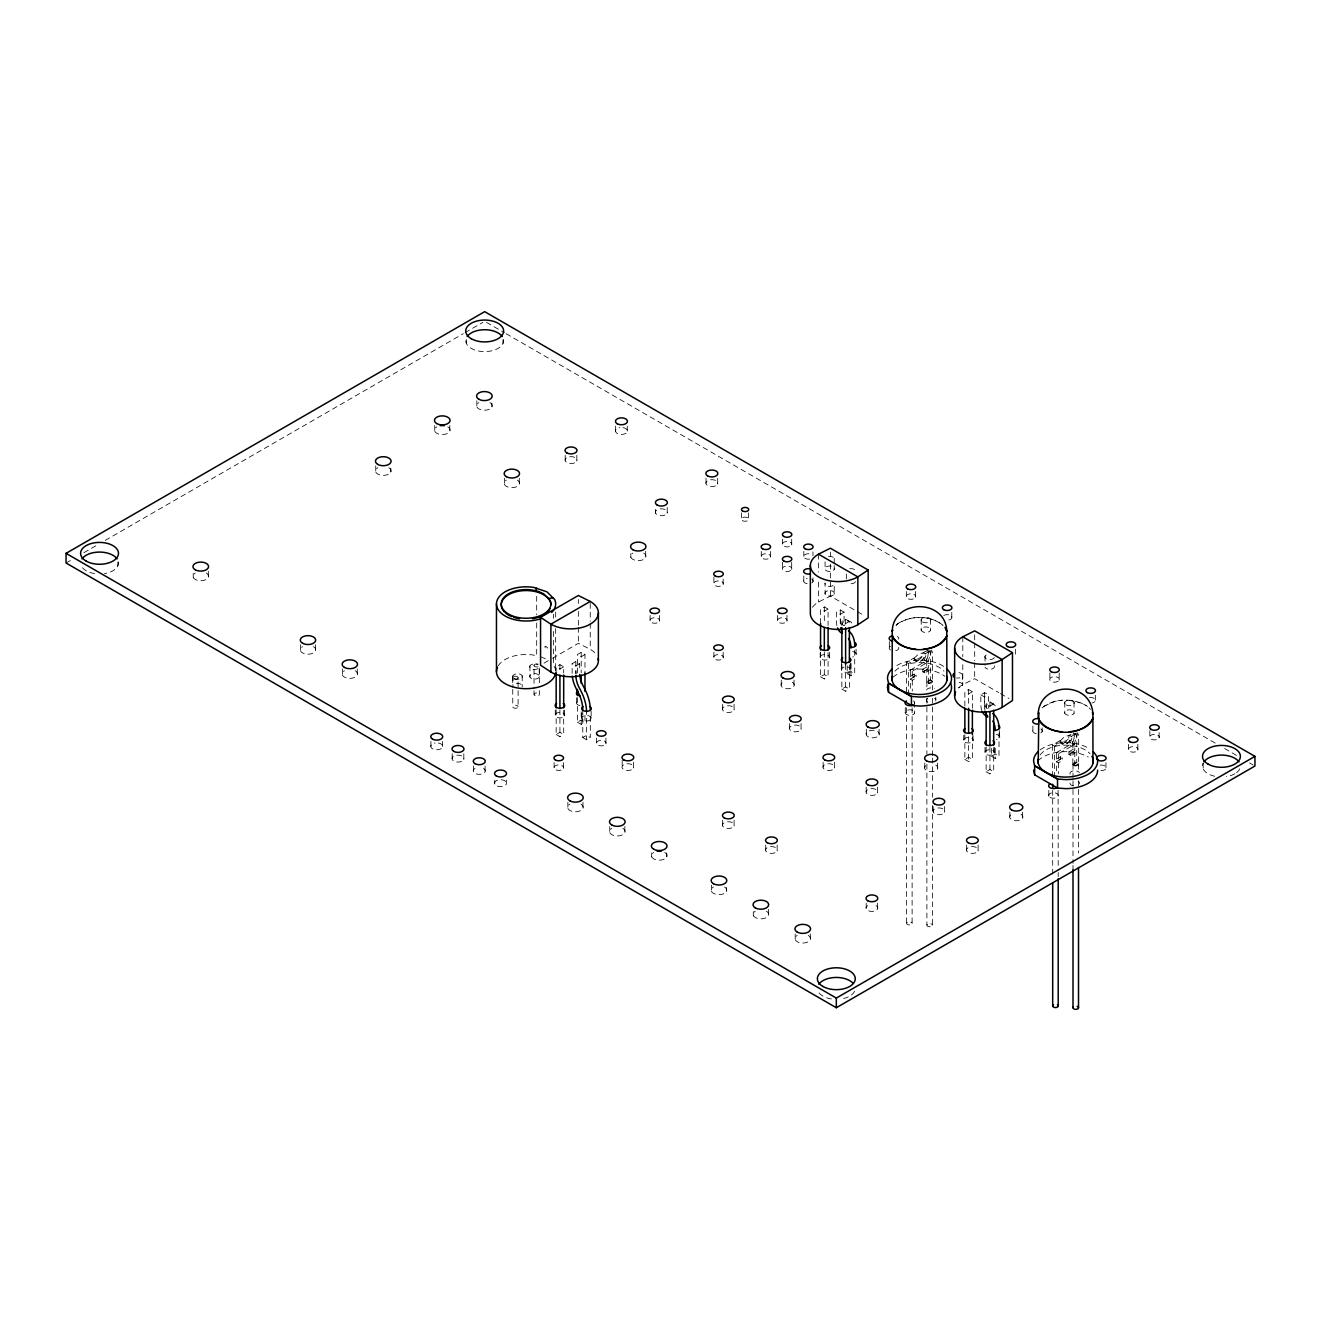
<?xml version="1.0" encoding="UTF-8"?>
<svg xmlns="http://www.w3.org/2000/svg" width="1321" height="1321" viewBox="0 0 1321 1321"><rect width="100%" height="100%" fill="white"/><g stroke="black" fill="none" stroke-linecap="round" stroke-linejoin="round"><path stroke-width="0.75" stroke-dasharray="5 3.75" d="M913.967 658.37L918.888 653.829L923.627 652.805L925.047 653.614C926.219 659.41 915.486 666.395 913.967 658.37L918.376 658.783L924.964 654.407M1060.069 740.965L1064.99 736.408L1069.713 735.384L1071.133 736.21C1072.305 741.989 1061.589 748.99 1060.069 740.965L1062.844 741.725L1066.212 740.751L1071.067 736.986M910.334 670.077L923.61 662.415L927.507 650.246L929.472 651.369L925.559 663.555L912.283 671.217L910.334 670.077L910.334 676.402L912.283 677.524L916.196 675.262L916.196 677.97L912.283 680.232L910.334 679.11L910.334 691.725M928.68 670.754L926.731 669.631L926.731 682.263L928.68 683.386L928.68 670.754L924.783 673.016L922.834 671.894L922.834 669.186L924.783 670.308L928.68 668.063L928.68 661.738L925.955 661.061L929.29 650.626M927.903 662.201L931.8 650.015M1056.42 752.673L1069.696 745.011L1073.61 732.841L1075.558 733.964L1071.661 746.134L1058.385 753.796L1056.42 752.673L1056.42 758.981L1058.385 760.103L1062.282 757.858L1062.282 760.566L1058.385 762.811L1056.42 761.689L1056.42 774.321M1074.782 753.35L1072.834 752.227L1072.834 764.842L1074.782 765.965L1074.782 753.35L1070.869 755.595L1068.92 754.473L1068.92 751.765L1070.869 752.904L1074.782 750.642L1074.782 744.334L1072.041 743.657L1075.393 733.221M1073.99 744.78L1077.903 732.61M1042.12 707.907C1054.075 697.934 1072.834 697.917 1086.011 705.48M66.05 563.01L71.4 559.922M83.867 552.723L98.117 544.5M105.234 540.388L463.308 333.668M465.075 332.644L482.892 322.357M543.988 663.175L550.857 659.212M552.574 658.221L578.35 643.344L590.239 649.305A27.824 16.067 0 0 1 596.266 654.522M556.158 672.967L556.158 666.808L559.922 664.645L563.687 666.808L563.687 672.967M577.442 672.983L577.442 654.522L581.207 652.343L584.972 654.522L584.972 672.983M563.687 666.808L559.922 668.987L556.158 666.808M584.972 654.522L581.207 656.702L577.442 654.522M572.142 673.413L572.092 663.72L575.857 661.54L579.671 663.736L579.671 671.415M579.671 663.736L575.906 665.916L572.092 663.72M556.158 709.872L556.158 734.493L559.922 732.313L563.687 734.493L563.687 709.872M577.442 697.587L577.442 722.191L581.207 720.011L584.972 722.191L584.972 713.984M556.158 734.493L559.922 736.656L563.687 734.493M577.442 722.191L581.207 724.37L584.972 722.191M582.776 709.74L582.776 737.564L586.541 735.384L590.305 737.564L590.305 713.654M582.776 737.564L586.541 739.727L590.305 737.564M820.556 623.446L820.556 609.08L824.321 606.917L828.085 609.08L828.085 625.494M828.085 609.08L824.321 611.26L820.556 609.08M836.887 625.642A24.736 14.283 -60 0 1 836.54 621.828L836.507 612.184L840.305 609.988L844.069 612.151L844.102 622.868A19.402 11.212 -60 0 0 844.565 625.725M844.069 612.151L840.272 614.348L836.507 612.184M841.857 625.477L841.857 621.382L845.622 619.202L849.386 621.382L849.386 625.477M849.386 621.382L845.622 623.562L841.857 621.382M820.556 652.145L820.556 676.765L824.321 674.585L828.085 676.765L828.085 652.145M820.556 676.765L824.321 678.944L828.085 676.765M847.174 665.751L847.174 673.693L850.939 671.514L854.704 673.693L854.704 649.8M847.174 673.693L850.939 675.873L854.704 673.693M841.857 664.446L841.857 689.05L845.622 686.87L849.386 689.05L849.386 664.446M841.857 689.05L845.622 691.23L849.386 689.05M906.421 692.006L906.421 662.415L914 658.04L914.281 659.509C917.847 663.406 923.197 656.537 923.065 652.822L927.507 650.246M906.421 662.415L908.386 663.555L915.965 659.179L916.229 660.632C919.796 664.529 925.162 657.676 925.014 653.945L929.472 651.369M925.955 661.061L928.68 661.738M910.334 676.402L914.231 674.139L916.196 675.262M922.834 669.186L926.731 666.923L928.68 668.063M910.334 679.11L914.231 676.847L916.196 677.97M922.834 671.894L926.731 669.631M926.731 682.263L930.645 680.001L932.593 681.124L932.593 651.55M928.68 683.386L932.593 681.124M964.858 706.075L964.858 691.725L968.623 689.545L972.388 691.725L972.388 708.122M972.388 691.725L968.623 693.888L964.858 691.725M981.8 710.516A24.736 14.283 -60 0 1 980.843 704.456L980.809 694.813L984.607 692.617L988.372 694.796L988.405 705.497A19.402 11.212 -60 0 0 988.868 708.353M980.809 694.813L984.574 696.993L988.372 694.796M986.143 708.122L986.143 704.01L989.924 701.831L993.689 704.01L993.689 708.122M993.689 704.01L989.924 706.19L986.143 704.01M1043.706 706.339L1055.033 701.319L1062.001 700.229M964.858 734.79L964.858 759.393L968.623 757.214L972.388 759.393L972.388 736.837M964.858 759.393L968.623 761.573L972.388 759.393M991.477 748.38L991.477 756.322L995.241 754.159L999.006 756.322L999.006 732.428M991.477 756.322L995.241 758.502L999.006 756.322M986.143 747.075L986.143 771.695L989.924 769.516L993.689 771.695L993.689 747.075M986.143 771.695L989.924 773.858L993.689 771.695M1052.523 776.566L1052.523 745.011L1060.102 740.635L1060.367 742.088C1063.933 745.985 1069.3 739.133 1069.151 735.401L1073.61 732.841M1052.523 745.011L1054.472 746.134L1062.051 741.758L1062.332 743.228C1065.898 747.125 1071.248 740.255 1071.1 736.524L1075.558 733.964M1072.041 743.657L1074.782 744.334M1056.42 758.981L1060.334 756.735L1062.282 757.858M1068.92 751.765L1072.834 749.519L1074.782 750.642M1056.42 761.689L1060.334 759.426L1062.282 760.566M1068.92 754.473L1072.834 752.227M1072.834 764.842L1076.731 762.597L1078.679 763.72L1078.679 734.129M1074.782 765.965L1078.679 763.72M812.465 607.231A27.824 16.067 0 0 1 818.492 602.029L830.381 596.052L864.743 615.9M958.369 687.993A27.824 16.067 0 0 1 962.794 684.658L974.683 678.697L998.726 692.584M1069.201 700.229L1082.411 703.399L1087.513 706.339M540.867 656.801L546.993 659.509M486.458 322.357L504.341 332.677M506.125 333.701L1215.634 743.343M1224.567 748.495L1238.867 756.751M1249.583 762.944L1253.167 765.008M1000.443 693.575L1009.029 698.528M1069.696 745.011L1071.661 746.134M923.61 662.415L925.559 663.555M547.769 648.099C543.856 643.211 544.12 649.09 547.769 649.816M1089.082 707.907L1090.502 709.327M575.857 671.134L575.906 671.233A24.736 14.283 60 0 0 576.055 674.007M840.305 619.582L840.338 620.688A19.402 11.212 -60 0 0 841.774 625.939M1203.167 763.059L1203.167 768.872M1159.128 732.544L1159.128 737.845A4.805 2.774 0 0 1 1151.086 739.1A4.805 2.774 0 0 1 1153.233 734.443A4.805 2.774 0 0 1 1159.128 737.845M1149.831 730.612L1149.831 737.845M1137.86 744.334L1137.86 750.13A4.805 2.774 0 0 1 1129.818 751.368A4.805 2.774 0 0 1 1131.965 746.728A4.805 2.774 0 0 1 1137.86 750.13M1128.563 744.334L1128.563 750.13M1105.958 762.745L1105.958 768.541M1095.324 695.209L1095.324 701.022M1078.514 764.281L1078.514 772.537M1078.514 780.794L1078.514 853.003M1076.731 733.006L1076.731 762.597M1074.056 702.194L1074.056 713.29A4.805 2.774 0 0 1 1066.014 714.545A4.805 2.774 0 0 1 1068.177 709.889A4.805 2.774 0 0 1 1074.056 713.29M1072.999 764.281L1072.999 778.73M1072.999 780.794L1072.999 863.323M1072.999 865.387L1072.999 869.515M1072.834 743.211L1072.834 749.519M1070.869 752.904L1070.869 755.595M1064.776 702.194L1064.776 713.29M1060.334 756.735L1060.334 759.426M1059.178 672.901L1059.178 680.15A4.805 2.774 0 0 1 1051.136 681.388A4.805 2.774 0 0 1 1053.283 676.748A4.805 2.774 0 0 1 1059.178 680.15M1058.385 753.796L1058.385 760.103M1058.385 762.811L1058.385 773.644M1058.104 790.371L1058.204 870.44M1058.204 872.504L1058.204 876.599M1054.472 746.134L1054.472 777.689M1052.688 790.371L1052.688 874.552M1049.881 672.901L1049.881 680.15M1048.824 790.371L1048.824 796.167M1042.153 727.838L1042.153 731.702M1032.873 725.906L1032.873 731.702M1022.636 812.085L1022.636 817.93M1015.568 649.172L1015.568 654.968A4.805 2.774 0 0 0 1015.568 653.532M1009.855 812.085L1009.855 817.93M999.634 730.612L999.634 737.845M995.241 748.181L995.241 758.502M994.317 747.389L994.317 753.201A4.805 2.774 0 0 1 986.275 754.44A4.805 2.774 0 0 1 988.422 749.8A4.805 2.774 0 0 1 994.317 753.201M989.924 701.831L989.924 707.99M989.924 747.207L989.924 773.858M985.02 656.141L985.02 665.322M985.02 747.389L985.02 753.201M984.607 692.617L984.64 703.317A19.402 11.212 -60 0 0 986.077 708.568M984.574 696.993L984.607 706.636A24.736 14.283 -60 0 0 984.954 710.45M978.101 845.077L978.101 850.889A5.928 3.418 0 0 1 968.194 852.425A5.928 3.418 0 0 1 970.852 846.695A5.928 3.418 0 0 1 978.101 850.889M974.683 634.823L974.683 640.801M974.683 642.799L974.683 660.748M974.683 662.746L974.683 678.697M973.049 735.615L973.049 740.916A4.805 2.774 0 0 1 965.007 742.171A4.805 2.774 0 0 1 967.154 737.514A4.805 2.774 0 0 1 973.049 740.916M968.623 689.545L968.623 706.207M968.623 736.705L968.623 761.573M966.658 845.077L966.658 850.889M963.752 735.12L963.752 740.916M962.794 636.805L962.794 656.735M962.794 664.711L962.794 684.658M962.415 674.569L962.415 685.665M951.781 612.333L951.781 618.145M944.598 806.421L944.598 812.217A5.928 3.418 0 0 1 934.707 813.753A5.928 3.418 0 0 1 937.349 808.023A5.928 3.418 0 0 1 944.598 812.217M937.58 762.977L937.58 768.822M935.829 697.141L935.829 701.022M933.171 806.586L933.171 812.217M932.428 681.702A2.758 1.602 0 0 1 928.283 683.073A2.758 1.602 0 0 1 928.283 680.315A2.758 1.602 0 0 1 932.428 681.702L932.428 689.942M932.428 698.198L932.428 755.975M932.428 758.039L932.428 797.24M932.428 805.496L932.428 925.162A2.758 1.602 0 0 1 928.283 926.549A2.758 1.602 0 0 1 928.283 923.775A2.758 1.602 0 0 1 932.428 925.162M930.512 619.318L930.512 630.414A4.805 2.774 0 0 1 922.471 631.669A4.805 2.774 0 0 1 924.617 627.013A4.805 2.774 0 0 1 930.512 630.414M930.645 650.411L930.645 680.001M926.896 681.702L926.896 689.942M926.896 698.198L926.896 753.911M926.896 764.232L926.896 925.162M926.731 660.616L926.731 666.923M924.783 670.308L924.783 673.016M924.783 762.977L924.783 768.822M921.216 619.318L921.216 630.414M915.618 591.461L915.618 597.274A4.805 2.774 0 0 1 907.577 598.512A4.805 2.774 0 0 1 909.74 593.872A4.805 2.774 0 0 1 915.618 597.274M914.561 702.194L914.561 713.29A4.805 2.774 0 0 1 906.52 714.545A4.805 2.774 0 0 1 908.666 709.889A4.805 2.774 0 0 1 914.561 713.29M914.231 674.139L914.231 676.847M912.283 671.217L912.283 677.524M912.283 680.232L912.283 691.048M912.117 707.792L912.117 923.362A2.758 1.602 0 0 1 907.973 924.733A2.758 1.602 0 0 1 907.973 921.975A2.758 1.602 0 0 1 912.117 923.362M908.386 663.555L908.386 695.11M906.602 707.792L906.602 923.362M906.338 591.461L906.338 597.274M905.281 707.495L905.281 713.29M889.33 641.593L889.33 648.842M879.092 729.209L879.092 735.054A6.622 3.814 0 0 1 868.029 736.771A6.622 3.814 0 0 1 870.985 730.364A6.622 3.814 0 0 1 879.092 735.054M877.623 787.085L877.623 792.881A5.928 3.418 0 0 1 867.715 794.416A5.928 3.418 0 0 1 870.374 788.687A5.928 3.418 0 0 1 877.623 792.881M877.623 903.085L877.623 908.898M866.312 729.209L866.312 735.054M866.196 787.085L866.196 792.881M866.196 903.085L866.196 908.898M856.074 649.172L856.074 654.968M850.939 663.555L850.939 675.873M850.757 663.076L850.757 670.325A4.805 2.774 0 0 1 842.715 671.563A4.805 2.774 0 0 1 844.879 666.923A4.805 2.774 0 0 1 850.757 670.325M846.348 574.008L846.348 580.332M845.622 619.202L845.622 625.361M845.622 664.562L845.622 691.23M841.477 663.076L841.477 670.325M840.305 609.988L840.272 623.941A24.736 14.283 -60 0 0 840.354 625.328M834.542 762.2L834.542 768.013A5.928 3.418 0 0 1 824.651 769.549A5.928 3.418 0 0 1 827.293 763.819A5.928 3.418 0 0 1 834.542 768.013M834.228 558.37L834.228 564.183M834.228 565.586L834.228 569.467A4.739 2.741 0 0 1 826.302 570.689A4.739 2.741 0 0 1 828.432 566.115A4.739 2.741 0 0 1 834.228 569.467M834.228 594.021A4.739 2.741 0 0 0 828.432 590.669A4.739 2.741 0 0 0 826.302 595.243A4.739 2.741 0 0 0 834.228 594.021L834.228 584.344A4.739 2.741 0 0 1 828.432 586.276A4.739 2.741 0 0 1 825.08 582.941L825.08 594.021M830.381 552.195L830.381 556.174M830.381 564.15L830.381 596.052M829.489 652.244L829.489 658.04A4.805 2.774 0 0 1 821.447 659.295A4.805 2.774 0 0 1 823.61 654.638A4.805 2.774 0 0 1 829.489 658.04M825.08 561.722L825.08 569.467M824.321 606.917L824.321 623.562M824.321 652.029L824.321 678.944M823.115 762.2L823.115 768.013M820.209 652.244L820.209 658.04M818.492 554.176L818.492 572.109M818.492 582.082L818.492 602.029M812.96 551.897L812.96 555.761M812.96 577.871L812.96 581.735M810.301 933.914L810.301 939.726M803.812 551.385L803.812 557.181M803.812 575.939L803.812 581.735M801.054 723.545L801.054 729.341A5.928 3.418 0 0 1 791.147 730.876A5.928 3.418 0 0 1 793.805 725.146A5.928 3.418 0 0 1 801.054 729.341M795.209 933.914L795.209 939.726M794.037 680.1L794.037 685.946M791.692 539.1L791.692 544.913A4.739 2.741 0 0 1 783.766 546.134A4.739 2.741 0 0 1 785.896 541.56A4.739 2.741 0 0 1 791.692 544.913M791.692 562.251L791.692 569.467A4.739 2.741 0 0 1 783.766 570.689A4.739 2.741 0 0 1 785.896 566.115A4.739 2.741 0 0 1 791.692 569.467M789.628 723.545L789.628 729.341M786.969 615.404L786.969 621.217A4.805 2.774 0 0 1 778.928 622.455A4.805 2.774 0 0 1 781.074 617.815A4.805 2.774 0 0 1 786.969 621.217M782.544 539.1L782.544 544.913M782.544 562.251L782.544 569.467M781.239 680.1L781.239 685.946M777.673 615.404L777.673 621.217M777.161 845.077L777.161 850.889A5.928 3.418 0 0 1 767.253 852.425A5.928 3.418 0 0 1 769.912 846.695A5.928 3.418 0 0 1 777.161 850.889M770.424 551.385L770.424 557.181A4.739 2.741 0 0 1 762.498 558.403A4.739 2.741 0 0 1 764.628 553.829A4.739 2.741 0 0 1 770.424 557.181M768.409 909.327L768.409 915.536M765.718 845.077L765.718 850.889M761.276 551.385L761.276 557.181M753.317 911.672L753.317 915.536M748.594 512.862L748.594 519.731A3.616 2.081 0 0 1 742.551 520.672A3.616 2.081 0 0 1 744.169 517.188A3.616 2.081 0 0 1 748.594 519.731M741.609 512.862L741.609 519.731M734.08 704.209L734.08 710.004A5.928 3.418 0 0 1 724.172 711.54A5.928 3.418 0 0 1 726.831 705.81A5.928 3.418 0 0 1 734.08 710.004M734.08 820.209L734.08 826.021A5.928 3.418 0 0 1 724.172 827.54A5.928 3.418 0 0 1 726.831 821.827A5.928 3.418 0 0 1 734.08 826.021M726.517 887.481L726.517 891.345M723.165 579.077L723.165 584.377A4.805 2.774 0 0 1 715.123 585.616A4.805 2.774 0 0 1 717.27 580.976A4.805 2.774 0 0 1 723.165 584.377M723.165 652.244L723.165 658.04A4.805 2.774 0 0 1 715.123 659.295A4.805 2.774 0 0 1 717.27 654.638A4.805 2.774 0 0 1 723.165 658.04M722.637 704.209L722.637 710.004M722.637 820.209L722.637 826.021M717.666 478.252L717.666 484.047A6.011 3.468 0 0 1 707.594 485.6A6.011 3.468 0 0 1 710.285 479.787A6.011 3.468 0 0 1 717.666 484.047M713.885 577.145L713.885 584.377M713.885 652.244L713.885 658.04M711.425 885.136L711.425 891.345M706.041 478.252L706.041 484.047M667.204 507.38L667.204 513.175A6.011 3.468 0 0 1 657.148 514.728A6.011 3.468 0 0 1 659.84 508.915A6.011 3.468 0 0 1 667.204 513.175M666.758 852.97L666.758 856.85M659.361 615.404L659.361 621.217A4.805 2.774 0 0 1 651.319 622.455A4.805 2.774 0 0 1 653.482 617.815A4.805 2.774 0 0 1 659.361 621.217M655.579 509.312L655.579 513.175M651.666 852.97L651.666 856.85M650.081 615.404L650.081 621.217M645.705 551.204L645.705 557.379M633.601 762.2L633.601 768.013A5.928 3.418 0 0 1 623.71 769.549A5.928 3.418 0 0 1 626.352 763.819A5.928 3.418 0 0 1 633.601 768.013M630.844 553.516L630.844 557.379M627.277 426.056L627.277 431.868M624.866 826.451L624.866 832.659M622.174 760.269L622.174 768.013M615.652 426.056L615.652 431.868M609.774 826.451L609.774 832.659M605.926 738.026L605.926 743.839A4.805 2.774 0 0 1 597.885 745.077A4.805 2.774 0 0 1 600.048 740.437A4.805 2.774 0 0 1 605.926 743.839M596.646 738.026L596.646 743.839M591.148 711.193L591.148 718.938A4.805 2.774 0 0 1 583.106 720.176A4.805 2.774 0 0 1 585.269 715.536A4.805 2.774 0 0 1 591.148 718.938M590.239 603.449L590.239 621.398M590.239 623.38L590.239 649.305M586.541 709.559L586.541 739.727M582.974 802.26L582.974 808.469M581.867 713.142L581.867 718.938M581.207 652.343L581.207 672.851M581.207 711.821L581.207 724.37M578.35 599.47L578.35 603.466M578.35 611.441L578.35 625.394M578.35 627.392L578.35 643.344M576.831 455.2L576.831 460.996A6.011 3.468 0 0 1 566.759 462.548A6.011 3.468 0 0 1 569.45 456.736A6.011 3.468 0 0 1 576.831 460.996M576.55 697.785L576.55 703.581M575.857 661.54L575.906 673.594M567.865 802.26L567.865 808.469M565.206 455.2L565.206 460.996M564.579 710.071L564.579 715.866A4.805 2.774 0 0 1 556.537 717.105A4.805 2.774 0 0 1 558.684 712.465A4.805 2.774 0 0 1 564.579 715.866M563.407 762.597L563.407 768.393A4.805 2.774 0 0 1 555.365 769.631A4.805 2.774 0 0 1 557.512 764.991A4.805 2.774 0 0 1 563.407 768.393M559.922 664.645L559.922 672.835M559.922 709.757L559.922 736.656M555.662 612.118L555.662 618.278M555.662 628.532L555.662 671.596A29.607 17.09 0 0 0 554.655 667.171L553.433 665.47L553.433 628.548M555.282 710.071L555.282 715.866M554.11 762.597L554.11 768.393M553.433 614.199L553.433 618.294M539.364 669.334L539.364 682.858M539.364 690.602L539.364 694.466A2.659 1.536 0 0 1 535.368 695.787A2.659 1.536 0 0 1 535.368 693.129A2.659 1.536 0 0 1 539.364 694.466M539.216 667.898L539.216 677.079A4.805 2.774 0 0 1 531.174 678.317A4.805 2.774 0 0 1 533.321 673.677A4.805 2.774 0 0 1 539.216 677.079M536.689 596.332L536.689 614.777M536.689 622.984L536.689 655.794L533.717 655.084A29.607 17.09 0 0 0 498.248 665.751M538.027 664.133A2.659 1.536 0 0 0 534.031 665.454L534.031 688.654M534.031 690.602L534.031 694.466M529.919 665.966L529.919 677.079M522.191 675.791L522.191 686.903M519.285 478.219L519.285 484.378M518.096 677.739A2.659 1.536 0 0 1 514.1 679.077A2.659 1.536 0 0 1 514.1 676.402A2.659 1.536 0 0 1 518.096 677.739L518.096 706.735A2.659 1.536 0 0 1 514.1 708.073A2.659 1.536 0 0 1 514.1 705.414A2.659 1.536 0 0 1 518.096 706.735M512.911 675.791L512.911 686.903M512.763 677.739L512.763 687.399M512.763 689.331L512.763 706.735M506.356 780.199L506.356 784.08A6.011 3.468 0 0 1 496.283 785.632A6.011 3.468 0 0 1 498.991 779.819A6.011 3.468 0 0 1 506.356 784.08M504.407 478.219L504.407 484.378M502.971 339.629L502.971 343.493M494.731 780.199L494.731 784.08M491.94 403.054L491.94 406.918M485.088 765.998L485.088 771.794M476.831 400.709L476.831 406.918M473.463 765.998L473.463 771.794M466.379 339.629L466.379 343.493M463.82 753.713L463.82 759.509A6.011 3.468 0 0 1 453.764 761.078A6.011 3.468 0 0 1 456.455 755.265A6.011 3.468 0 0 1 463.82 759.509M452.195 753.713L452.195 759.509M449.817 425.428L449.817 431.224M442.552 741.444L442.552 747.24M434.725 425.428L434.725 431.224M430.927 741.444L430.927 747.24M390.834 468.179L390.834 472.043M375.742 465.851L375.742 472.043M357.264 668.905L357.264 675.081M342.403 668.905L342.403 675.081M315.405 644.747L315.405 650.906M300.544 644.747L300.544 650.906M208.305 571.233L208.305 577.426M193.213 573.562L193.213 577.426M117.833 561.986L117.833 565.85M1037.86 760.896A32.034 18.494 0 0 1 1088.256 757.065M1040.188 749.866A32.034 18.494 0 0 1 1088.256 748.049M1040.089 755.018A27.609 15.935 0 0 1 1064.396 745.193A27.609 15.935 0 0 1 1090.089 753.763M489.909 402.558A7.81 4.508 0 0 1 489.909 408.932A7.81 4.508 0 0 1 478.863 408.932A7.81 4.508 0 0 1 478.863 402.558M447.802 426.865A7.81 4.508 0 0 1 447.802 433.255A7.81 4.508 0 0 1 436.739 433.255A7.81 4.508 0 0 1 436.739 426.865M724.486 886.985A7.81 4.508 0 0 1 724.486 893.359A7.81 4.508 0 0 1 713.439 893.359A7.81 4.508 0 0 1 713.439 886.985M766.395 911.176A7.81 4.508 0 0 1 766.395 917.55A7.81 4.508 0 0 1 755.331 917.55A7.81 4.508 0 0 1 755.331 911.176M808.287 935.367A7.81 4.508 0 0 1 808.287 941.741A7.81 4.508 0 0 1 797.24 941.741A7.81 4.508 0 0 1 797.24 935.367M664.744 852.491A7.81 4.508 0 0 1 664.744 858.865A7.81 4.508 0 0 1 653.68 858.865A7.81 4.508 0 0 1 653.68 852.491M855.496 581.735A4.739 2.741 0 0 1 847.57 582.957M849.684 568.724A4.739 2.741 0 0 1 855.496 572.076M809.608 559.113A4.739 2.741 0 0 1 803.812 555.761A4.739 2.741 0 0 1 811.738 554.539M811.738 579.093A4.739 2.741 0 0 1 811.738 582.957M807.164 583.667A4.739 2.741 0 0 1 803.647 581.025A4.739 2.741 0 0 1 807.164 578.383M828.432 556.438A4.739 2.741 0 0 1 834.228 559.79M876.087 905.595A5.928 3.418 0 0 1 876.087 910.417A5.928 3.418 0 0 1 867.715 910.417A5.928 3.418 0 0 1 867.715 905.595M643.707 553.086A7.695 4.442 0 0 1 643.707 559.361A7.695 4.442 0 0 1 632.825 559.361A7.695 4.442 0 0 1 632.825 553.086M959.013 672.604A4.805 2.774 0 0 1 962.415 676.005A4.805 2.774 0 0 1 956.52 677.97M959.013 682.263A4.805 2.774 0 0 1 962.58 684.955A4.805 2.774 0 0 1 959.013 687.63M1089.429 697.62A4.805 2.774 0 0 1 1095.324 699.585A4.805 2.774 0 0 1 1091.922 702.97M994.317 657.577A4.805 2.774 0 0 1 986.275 658.832A4.805 2.774 0 0 1 988.422 654.176M994.317 665.817A4.805 2.774 0 0 1 990.915 669.219A4.805 2.774 0 0 1 985.02 667.254M1073.494 785.846A4.805 2.774 0 0 1 1070.093 782.461M1078.134 781.206A4.805 2.774 0 0 1 1079.373 783.898M1070.093 774.222A4.805 2.774 0 0 1 1073.494 770.82A4.805 2.774 0 0 1 1079.373 772.785M927.788 702.26A4.805 2.774 0 0 1 927.788 698.33M934.591 698.33A4.805 2.774 0 0 1 935.829 699.585M926.533 689.909A4.805 2.774 0 0 1 934.591 688.67M913.323 700.939A4.805 2.774 0 0 1 914.561 703.631M483.536 768.442A6.011 3.468 0 0 1 483.536 773.346A6.011 3.468 0 0 1 475.015 773.346A6.011 3.468 0 0 1 475.015 768.442M1239.758 768.872A18.94 10.931 0 0 1 1236.456 772.719M1234.854 773.776A18.94 10.931 0 0 1 1226.367 776.599M1214.709 776.253A18.94 10.931 0 0 1 1203.167 763.208M854.621 991.229A18.94 10.931 0 0 1 849.717 996.133M848.28 996.876A18.94 10.931 0 0 1 841.229 998.957M831.421 998.957A18.94 10.931 0 0 1 824.37 996.876M822.933 996.133A18.94 10.931 0 0 1 818.029 991.229M118.411 562.036A18.94 10.931 0 0 1 104.442 573.578M94.633 573.578A18.94 10.931 0 0 1 81.242 565.85M503.549 339.679A18.94 10.931 0 0 1 484.675 351.601A18.94 10.931 0 0 1 465.801 339.679M516.313 683.502A4.805 2.774 0 0 1 522.191 685.467M792.319 682.247A6.622 3.814 0 0 1 792.319 687.647A6.622 3.814 0 0 1 782.957 687.647A6.622 3.814 0 0 1 782.957 682.247M935.862 765.123A6.622 3.814 0 0 1 935.862 770.523A6.622 3.814 0 0 1 926.5 770.523A6.622 3.814 0 0 1 926.5 765.123M1020.935 814.231A6.622 3.814 0 0 1 1020.935 819.647A6.622 3.814 0 0 1 1011.572 819.647A6.622 3.814 0 0 1 1011.572 814.231M388.803 467.7A7.81 4.508 0 0 1 388.803 474.074A7.81 4.508 0 0 1 377.756 474.074A7.81 4.508 0 0 1 377.756 467.7M206.291 573.066A7.81 4.508 0 0 1 206.291 579.457A7.81 4.508 0 0 1 195.244 579.457A7.81 4.508 0 0 1 195.244 573.066M579.952 705.546A4.805 2.774 0 0 1 577.789 700.906M438.308 742.98A6.011 3.468 0 0 1 441.676 748.33A6.011 3.468 0 0 1 431.818 748.33A6.011 3.468 0 0 1 435.187 742.98M943.739 615.454A4.805 2.774 0 0 1 951.781 616.709A4.805 2.774 0 0 1 945.886 620.094M898.61 647.389A4.805 2.774 0 0 1 895.209 650.791M890.569 650.081A4.805 2.774 0 0 1 890.569 646.151M1100.063 765.14A4.805 2.774 0 0 1 1106.123 767.831A4.805 2.774 0 0 1 1100.063 770.506M1040.915 729.027A4.805 2.774 0 0 1 1038.752 733.667M1036.275 733.667A4.805 2.774 0 0 1 1034.112 729.027M623.017 427.608A6.011 3.468 0 0 1 626.402 432.958A6.011 3.468 0 0 1 616.544 432.958A6.011 3.468 0 0 1 619.912 427.608M852.672 651.567A4.805 2.774 0 0 1 856.239 654.258A4.805 2.774 0 0 1 852.672 656.933M996.232 734.443A4.805 2.774 0 0 1 999.782 737.135A4.805 2.774 0 0 1 996.232 739.81M313.424 646.613A7.695 4.442 0 0 1 313.424 652.904A7.695 4.442 0 0 1 302.526 652.904A7.695 4.442 0 0 1 302.526 646.613M355.283 670.787A7.695 4.442 0 0 1 355.283 677.079A7.695 4.442 0 0 1 344.401 677.079A7.695 4.442 0 0 1 344.401 670.787M517.287 480.084A7.695 4.442 0 0 1 517.287 486.376A7.695 4.442 0 0 1 506.405 486.376A7.695 4.442 0 0 1 506.405 480.084M622.835 828.3A7.81 4.508 0 0 1 622.835 834.674A7.81 4.508 0 0 1 611.788 834.674A7.81 4.508 0 0 1 611.788 828.3M580.943 804.109A7.81 4.508 0 0 1 580.943 810.483A7.81 4.508 0 0 1 569.896 810.483A7.81 4.508 0 0 1 569.896 804.109M897.372 636.491A4.805 2.774 0 0 1 898.61 639.166M987.332 708.551A4.805 2.774 0 0 1 989.479 703.911A4.805 2.774 0 0 1 995.374 707.313M843.789 625.675A4.805 2.774 0 0 1 845.935 621.035A4.805 2.774 0 0 1 851.83 624.437M537.961 668.657A4.805 2.774 0 0 1 531.174 668.657A4.805 2.774 0 0 1 531.174 664.727A4.805 2.774 0 0 1 537.961 664.727M892.88 677.293A32.034 18.494 0 0 1 944.911 676.302M896.86 665.47A32.034 18.494 0 0 1 944.911 667.287M895.011 671.184A27.609 15.935 0 0 1 919.515 662.597A27.609 15.935 0 0 1 944.003 671.184M538.027 666.791A2.659 1.536 0 0 1 534.031 665.454M897.603 623.743L896.018 625.328C908.914 614.81 930.116 614.81 942.996 625.328C930.645 614.975 910.929 615.256 897.603 623.743M1073.808 765.404A2.758 1.602 0 0 0 1078.415 764.694A2.758 1.602 0 0 0 1075.046 762.745A2.758 1.602 0 0 0 1073.808 765.404M1066.014 704.869A4.805 2.774 0 0 0 1074.056 703.631A4.805 2.774 0 0 0 1068.177 700.229A4.805 2.774 0 0 0 1066.014 704.869M922.471 621.993A4.805 2.774 0 0 0 930.512 620.754A4.805 2.774 0 0 0 924.617 617.353A4.805 2.774 0 0 0 922.471 621.993M1050.063 797.422A4.805 2.774 0 0 0 1058.104 796.167A4.805 2.774 0 0 0 1052.226 792.765A4.805 2.774 0 0 0 1050.063 797.422M514.15 678.466A4.805 2.774 0 0 0 522.191 677.227A4.805 2.774 0 0 0 516.313 673.826A4.805 2.774 0 0 0 514.15 678.466"/><path stroke-width="1.5" d="M892.137 680.612L892.236 630.959C893.574 598.562 945.456 598.562 946.777 630.959L946.876 680.612M1092.88 718.525C1082.626 736.854 1048.593 736.854 1038.339 718.525C1034.574 682.841 1090.155 677.789 1092.88 713.538L1092.979 763.208M535.484 590.801L536.689 588.126M892.137 631.372L892.748 630.067L892.236 630.959M946.876 635.533C943.541 645.176 932.246 648.281 923.115 649.255M1092.979 718.112C1089.643 727.772 1078.349 730.86 1069.201 731.834M946.777 635.946C936.523 654.275 902.491 654.275 892.236 635.946M1038.339 713.538L1038.834 712.646L1038.223 763.208M868.178 570.028L857.841 576.881A27.824 16.067 0 0 1 818.492 576.881A27.824 16.067 0 0 1 818.492 554.176L830.381 548.198L868.178 570.028L868.178 617.881L857.841 624.75A27.824 16.067 0 0 1 827.524 628.218A27.824 16.067 0 0 1 810.334 613.39L810.334 565.52M1012.48 652.657L1002.144 659.526A27.824 16.067 0 0 1 962.794 659.526A27.824 16.067 0 0 1 962.794 636.805L974.683 630.844L1012.48 652.657L1012.48 700.51L1002.144 707.379A27.824 16.067 0 0 1 968.557 709.938A27.824 16.067 0 0 1 955.595 691.857M66.05 553.35L484.675 311.657L1254.95 756.372L1254.95 766.031L836.325 1007.725L66.05 563.01L66.05 553.35L836.325 998.065L1254.95 756.372M540.553 617.303L578.35 595.49L590.239 601.451A27.824 16.067 0 0 1 590.239 624.173A27.824 16.067 0 0 1 550.89 624.173L540.553 617.303L540.553 665.173L550.89 672.026A27.824 16.067 0 0 0 582.875 675.081A27.824 16.067 0 0 0 598.149 658.568M590.239 601.451L550.89 624.173L550.89 672.026M548.793 598.479L553.433 597.786M887.976 684.344A32.034 18.494 0 0 0 887.481 687.564L888.538 692.221L911.424 705.431L919.515 706.041A32.034 18.494 0 0 0 950.443 682.775M1033.583 770.143L1034.64 774.816L1057.527 788.026L1065.601 788.637A32.034 18.494 0 0 0 1097.635 770.143M915.899 649.255C906.767 648.281 895.473 645.176 892.137 635.533M1062.001 731.834C1052.87 730.86 1041.559 727.772 1038.223 718.112M962.794 636.805L1002.144 659.526L1002.144 707.379M818.492 554.176L857.841 576.881L857.841 624.75M1092.88 713.538L1092.368 712.646L1092.979 713.951M946.282 630.067L946.777 630.959M945.01 627.359L946.876 631.372M999.006 728.449L998.973 726.831A33.636 19.419 -60 0 0 992.698 713.522M854.704 645.804L854.67 644.202A33.636 19.419 -60 0 0 848.412 630.893M575.906 675.51L575.939 676.666A19.402 11.212 60 0 0 579.44 688.241L580.233 689.645A33.636 19.419 60 0 1 586.491 710.186L586.541 711.854M590.305 709.674L590.256 708.006A33.636 19.419 60 0 0 583.998 687.481L583.205 686.061A19.402 11.212 60 0 1 579.704 674.486M1078.514 867.451L1078.514 1007.758M1072.999 869.515L1072.999 1007.758M1058.204 878.663L1058.204 1005.942M1057.527 788.026L1057.527 778.994L1034.64 765.784L1033.583 761.127A32.034 18.494 0 0 1 1037.86 751.88M1052.688 784.212L1052.688 788.323M1052.688 882.758L1052.688 1005.942M1034.64 774.816L1034.64 765.784L1057.312 778.994L1065.601 779.621A32.034 18.494 0 0 0 1093.342 751.88M993.689 710.17L993.689 745.027M989.924 712.333L989.924 745.16M986.143 712.217L986.143 745.027M972.388 710.17L972.388 734.79M968.623 708.254L968.623 732.858M964.858 708.122L964.858 732.742M954.637 648.165L954.637 696.018M911.424 705.431L911.424 696.415L888.538 683.205L887.481 678.532A32.034 18.494 0 0 1 891.774 669.301M888.538 692.221L888.538 683.205L911.226 696.398L919.515 697.026A32.034 18.494 0 0 0 947.24 669.301M849.386 627.525L849.386 662.399M845.622 627.657L845.622 664.562M841.857 627.525L841.857 662.399M836.325 998.065L836.325 1007.725M828.085 627.541L828.085 650.097M824.321 627.673L824.321 650.229M820.556 623.446L820.556 650.097M598.38 612.812L598.38 660.665M584.972 672.983L584.972 691.428M581.207 675.147L581.207 683.353M577.442 689.38L577.442 695.54M563.687 675.014L563.687 707.825M559.922 675.147L559.922 707.957M556.158 672.967L556.158 707.825M496.465 603.928L496.465 671.596M1091.939 756.322A27.609 15.935 0 0 1 1068.012 777.012A27.609 15.935 0 0 1 1038.223 759.047M1057.411 1004.819A2.758 1.602 0 0 1 1057.411 1007.081A2.758 1.602 0 0 1 1053.498 1007.081A2.758 1.602 0 0 1 1053.498 1004.819M1077.143 1006.371A2.758 1.602 0 0 1 1078.151 1008.55A2.758 1.602 0 0 1 1074.369 1009.128A2.758 1.602 0 0 1 1073.362 1006.949M440.24 425.709A7.81 4.508 0 0 1 444.285 425.709M657.181 851.318A7.81 4.508 0 0 1 661.227 851.318M809.608 574.008A4.739 2.741 0 0 1 803.647 571.366A4.739 2.741 0 0 1 809.608 568.724M954.373 677.244A4.805 2.774 0 0 1 954.373 673.314M1056.866 787.745A4.805 2.774 0 0 1 1050.063 787.745A4.805 2.774 0 0 1 1050.063 783.815M913.323 704.869A4.805 2.774 0 0 1 906.52 704.869A4.805 2.774 0 0 1 906.52 700.939M1203.943 761.87A18.94 10.931 0 0 1 1221.463 755.1A18.94 10.931 0 0 1 1238.982 761.87M818.805 984.228A18.94 10.931 0 0 1 835.07 977.474A18.94 10.931 0 0 1 852.722 982.923M82.018 558.849A18.94 10.931 0 0 1 99.537 552.079A18.94 10.931 0 0 1 117.057 558.849M467.155 336.492A18.94 10.931 0 0 1 484.675 329.722A18.94 10.931 0 0 1 502.195 336.492M971.794 728.565A4.805 2.774 0 0 1 971.794 732.495A4.805 2.774 0 0 1 965.007 732.495A4.805 2.774 0 0 1 965.007 728.565M998.379 725.493A4.805 2.774 0 0 1 999.138 728.845A4.805 2.774 0 0 1 993.739 730.15M993.062 740.85A4.805 2.774 0 0 1 993.062 744.78A4.805 2.774 0 0 1 986.275 744.78A4.805 2.774 0 0 1 986.275 740.85M828.25 645.688A4.805 2.774 0 0 1 828.25 649.618A4.805 2.774 0 0 1 821.447 649.618A4.805 2.774 0 0 1 821.447 645.688M854.836 642.617A4.805 2.774 0 0 1 855.595 645.969A4.805 2.774 0 0 1 850.196 647.273M849.519 657.974A4.805 2.774 0 0 1 849.519 661.904A4.805 2.774 0 0 1 842.715 661.904A4.805 2.774 0 0 1 842.715 657.974M892.732 641.131A4.805 2.774 0 0 1 889.165 638.456A4.805 2.774 0 0 1 892.732 635.764M1038.752 724.007A4.805 2.774 0 0 1 1032.708 721.332A4.805 2.774 0 0 1 1038.752 718.641M563.324 703.515A4.805 2.774 0 0 1 563.324 707.445A4.805 2.774 0 0 1 556.537 707.445A4.805 2.774 0 0 1 556.537 703.515M589.909 706.586A4.805 2.774 0 0 1 589.909 710.516A4.805 2.774 0 0 1 583.106 710.516A4.805 2.774 0 0 1 583.106 706.586M579.952 695.886A4.805 2.774 0 0 1 577.789 691.246M987.728 717.204A28.319 16.347 -60 0 0 986.16 715.883A24.736 14.283 -60 0 1 982.23 711.54M992.814 721.051A28.319 16.347 -60 0 1 995.241 730.695M987.679 716.279A24.736 14.283 -60 0 1 985.235 711.606M841.857 633.254A24.736 14.283 -60 0 1 837.514 627.888M848.511 638.423A28.319 16.347 -60 0 1 850.939 648.05M842.187 632.016A24.736 14.283 -60 0 1 840.651 627.822M946.876 676.451A27.609 15.935 0 0 1 919.515 694.483A27.609 15.935 0 0 1 892.137 676.451M582.776 709.74A28.319 16.347 60 0 0 577.459 690.982A24.736 14.283 60 0 1 572.29 676.187M555.547 673.083A29.607 17.09 0 0 1 520.92 688.423A29.607 17.09 0 0 1 497.472 667.171M551.699 612.465A29.607 17.09 0 0 0 554.655 599.503L546.993 591.841L533.717 587.416A29.607 17.09 0 0 0 496.713 606.157A29.607 17.09 0 0 0 540.867 618.723M550.048 608.601A24.818 14.333 0 0 1 547.555 612.052M546.399 613.109A24.818 14.333 0 0 1 543.608 615.025M542.023 615.867A24.818 14.333 0 0 1 532.495 618.74M519.632 618.74A24.818 14.333 0 0 1 513.654 617.303M511.821 616.626A24.818 14.333 0 0 1 505.728 613.109M504.556 612.052A24.818 14.333 0 0 1 519.632 591.048A24.818 14.333 0 0 1 550.89 604.886M538.473 591.511L532.495 590.074A24.818 14.333 0 0 0 501.336 602.673A24.818 14.333 0 0 0 528.218 618.195A24.818 14.333 0 0 0 550.048 600.213L543.608 593.79L538.473 591.511M478.863 399.272A7.81 4.508 0 0 0 491.94 397.241A7.81 4.508 0 0 0 482.363 391.726A7.81 4.508 0 0 0 478.863 399.272M436.739 423.579A7.81 4.508 0 0 0 449.817 421.564A7.81 4.508 0 0 0 440.24 416.032A7.81 4.508 0 0 0 436.739 423.579M713.439 883.699A7.81 4.508 0 0 0 726.517 881.668A7.81 4.508 0 0 0 716.94 876.153A7.81 4.508 0 0 0 713.439 883.699M755.331 907.89A7.81 4.508 0 0 0 768.409 905.859A7.81 4.508 0 0 0 758.832 900.344A7.81 4.508 0 0 0 755.331 907.89M797.24 932.081A7.81 4.508 0 0 0 810.301 930.05A7.81 4.508 0 0 0 800.741 924.518A7.81 4.508 0 0 0 797.24 932.081M611.788 825.014A7.81 4.508 0 0 0 624.866 822.983A7.81 4.508 0 0 0 615.289 817.468A7.81 4.508 0 0 0 611.788 825.014M653.68 849.205A7.81 4.508 0 0 0 666.758 847.174A7.81 4.508 0 0 0 657.181 841.642A7.81 4.508 0 0 0 653.68 849.205M783.766 536.458A4.739 2.741 0 0 0 791.692 535.236A4.739 2.741 0 0 0 785.896 531.884A4.739 2.741 0 0 0 783.766 536.458M762.498 548.743A4.739 2.741 0 0 0 770.424 547.521A4.739 2.741 0 0 0 764.628 544.169A4.739 2.741 0 0 0 762.498 548.743M805.034 548.743A4.739 2.741 0 0 0 812.96 547.521A4.739 2.741 0 0 0 807.164 544.169A4.739 2.741 0 0 0 805.034 548.743M783.766 561.012A4.739 2.741 0 0 0 791.692 559.79A4.739 2.741 0 0 0 785.896 556.438A4.739 2.741 0 0 0 783.766 561.012M867.715 900.757A5.928 3.418 0 0 0 877.623 899.221A5.928 3.418 0 0 0 870.374 895.044A5.928 3.418 0 0 0 867.715 900.757M934.707 804.076A5.928 3.418 0 0 0 944.598 802.541A5.928 3.418 0 0 0 937.349 798.363A5.928 3.418 0 0 0 934.707 804.076M767.253 842.748A5.928 3.418 0 0 0 777.161 841.213A5.928 3.418 0 0 0 769.912 837.035A5.928 3.418 0 0 0 767.253 842.748M968.194 842.748A5.928 3.418 0 0 0 978.101 841.213A5.928 3.418 0 0 0 970.852 837.035A5.928 3.418 0 0 0 968.194 842.748M867.715 784.74A5.928 3.418 0 0 0 877.623 783.204A5.928 3.418 0 0 0 870.374 779.027A5.928 3.418 0 0 0 867.715 784.74M724.172 817.881A5.928 3.418 0 0 0 734.08 816.345A5.928 3.418 0 0 0 726.831 812.167A5.928 3.418 0 0 0 724.172 817.881M824.651 759.872A5.928 3.418 0 0 0 834.542 758.337A5.928 3.418 0 0 0 827.293 754.159A5.928 3.418 0 0 0 824.651 759.872M724.172 701.864A5.928 3.418 0 0 0 734.08 700.328A5.928 3.418 0 0 0 726.831 696.15A5.928 3.418 0 0 0 724.172 701.864M632.825 549.701A7.695 4.442 0 0 0 645.705 547.703A7.695 4.442 0 0 0 636.276 542.27A7.695 4.442 0 0 0 632.825 549.701M566.759 452.888A6.011 3.468 0 0 0 576.831 451.32A6.011 3.468 0 0 0 569.45 447.076A6.011 3.468 0 0 0 566.759 452.888M657.148 505.068A6.011 3.468 0 0 0 667.204 503.499A6.011 3.468 0 0 0 659.84 499.255A6.011 3.468 0 0 0 657.148 505.068M1087.282 692.584A4.805 2.774 0 0 0 1095.324 691.345A4.805 2.774 0 0 0 1089.429 687.944A4.805 2.774 0 0 0 1087.282 692.584M1151.086 729.423A4.805 2.774 0 0 0 1159.128 728.185A4.805 2.774 0 0 0 1153.233 724.783A4.805 2.774 0 0 0 1151.086 729.423M1129.818 741.708A4.805 2.774 0 0 0 1137.86 740.454A4.805 2.774 0 0 0 1131.965 737.052A4.805 2.774 0 0 0 1129.818 741.708M1007.527 646.547A4.805 2.774 0 0 0 1015.568 645.309A4.805 2.774 0 0 0 1009.69 641.907A4.805 2.774 0 0 0 1007.527 646.547M496.283 775.955A6.011 3.468 0 0 0 506.356 774.403A6.011 3.468 0 0 0 498.991 770.143A6.011 3.468 0 0 0 496.283 775.955M475.015 763.687A6.011 3.468 0 0 0 485.088 762.118A6.011 3.468 0 0 0 477.723 757.874A6.011 3.468 0 0 0 475.015 763.687M302.526 643.228A7.695 4.442 0 0 0 315.405 641.246A7.695 4.442 0 0 0 305.977 635.797A7.695 4.442 0 0 0 302.526 643.228M742.551 510.996A3.616 2.081 0 0 0 748.594 510.071A3.616 2.081 0 0 0 744.169 507.512A3.616 2.081 0 0 0 742.551 510.996M617.221 423.76A6.011 3.468 0 0 0 627.277 422.192A6.011 3.468 0 0 0 619.912 417.948A6.011 3.468 0 0 0 617.221 423.76M651.319 612.779A4.805 2.774 0 0 0 659.361 611.54A4.805 2.774 0 0 0 653.482 608.139A4.805 2.774 0 0 0 651.319 612.779M715.123 575.956A4.805 2.774 0 0 0 723.165 574.701A4.805 2.774 0 0 0 717.27 571.299A4.805 2.774 0 0 0 715.123 575.956M1097.916 760.12A4.805 2.774 0 0 0 1105.958 758.881A4.805 2.774 0 0 0 1100.063 755.48A4.805 2.774 0 0 0 1097.916 760.12M569.896 800.823A7.81 4.508 0 0 0 582.974 798.792A7.81 4.508 0 0 0 573.397 793.277A7.81 4.508 0 0 0 569.896 800.823M471.283 338.721A18.94 10.931 0 0 0 502.971 333.817A18.94 10.931 0 0 0 479.771 320.425A18.94 10.931 0 0 0 471.283 338.721M943.739 609.708A4.805 2.774 0 0 0 951.781 608.469A4.805 2.774 0 0 0 945.886 605.068A4.805 2.774 0 0 0 943.739 609.708M86.146 561.078A18.94 10.931 0 0 0 117.833 556.174A18.94 10.931 0 0 0 94.633 542.782A18.94 10.931 0 0 0 86.146 561.078M778.928 612.779A4.805 2.774 0 0 0 786.969 611.54A4.805 2.774 0 0 0 781.074 608.139A4.805 2.774 0 0 0 778.928 612.779M597.885 735.417A4.805 2.774 0 0 0 605.926 734.162A4.805 2.774 0 0 0 600.048 730.761A4.805 2.774 0 0 0 597.885 735.417M707.594 475.94A6.011 3.468 0 0 0 717.666 474.371A6.011 3.468 0 0 0 710.285 470.127A6.011 3.468 0 0 0 707.594 475.94M623.71 759.872A5.928 3.418 0 0 0 633.601 758.337A5.928 3.418 0 0 0 626.352 754.159A5.928 3.418 0 0 0 623.71 759.872M506.405 476.699A7.695 4.442 0 0 0 519.285 474.718A7.695 4.442 0 0 0 509.856 469.269A7.695 4.442 0 0 0 506.405 476.699M344.401 667.402A7.695 4.442 0 0 0 357.264 665.404A7.695 4.442 0 0 0 347.852 659.972A7.695 4.442 0 0 0 344.401 667.402M1051.136 671.712A4.805 2.774 0 0 0 1059.178 670.474A4.805 2.774 0 0 0 1053.283 667.072A4.805 2.774 0 0 0 1051.136 671.712M907.577 588.836A4.805 2.774 0 0 0 915.618 587.597A4.805 2.774 0 0 0 909.74 584.196A4.805 2.774 0 0 0 907.577 588.836M782.957 677.987A6.622 3.814 0 0 0 794.037 676.269A6.622 3.814 0 0 0 785.929 671.596A6.622 3.814 0 0 0 782.957 677.987M715.123 649.618A4.805 2.774 0 0 0 723.165 648.38A4.805 2.774 0 0 0 717.27 644.978A4.805 2.774 0 0 0 715.123 649.618M453.764 751.401A6.011 3.468 0 0 0 463.82 749.849A6.011 3.468 0 0 0 456.455 745.589A6.011 3.468 0 0 0 453.764 751.401M791.147 721.2A5.928 3.418 0 0 0 801.054 719.664A5.928 3.418 0 0 0 793.805 715.487A5.928 3.418 0 0 0 791.147 721.2M432.495 739.133A6.011 3.468 0 0 0 442.552 737.564A6.011 3.468 0 0 0 435.187 733.32A6.011 3.468 0 0 0 432.495 739.133M195.244 569.78A7.81 4.508 0 0 0 208.305 567.766A7.81 4.508 0 0 0 198.744 562.234A7.81 4.508 0 0 0 195.244 569.78M377.756 464.398A7.81 4.508 0 0 0 390.834 462.383A7.81 4.508 0 0 0 381.257 456.851A7.81 4.508 0 0 0 377.756 464.398M1011.572 809.971A6.622 3.814 0 0 0 1022.636 808.254A6.622 3.814 0 0 0 1014.528 803.581A6.622 3.814 0 0 0 1011.572 809.971M926.5 760.863A6.622 3.814 0 0 0 937.58 759.146A6.622 3.814 0 0 0 929.472 754.473A6.622 3.814 0 0 0 926.5 760.863M868.029 727.095A6.622 3.814 0 0 0 879.092 725.378A6.622 3.814 0 0 0 870.985 720.705A6.622 3.814 0 0 0 868.029 727.095M555.365 759.971A4.805 2.774 0 0 0 563.407 758.716A4.805 2.774 0 0 0 557.512 755.315A4.805 2.774 0 0 0 555.365 759.971M1208.071 764.099A18.94 10.931 0 0 0 1239.758 759.195A18.94 10.931 0 0 0 1216.558 745.804A18.94 10.931 0 0 0 1208.071 764.099M822.933 986.457A18.94 10.931 0 0 0 854.621 981.553A18.94 10.931 0 0 0 831.421 968.161A18.94 10.931 0 0 0 822.933 986.457"/></g></svg>
